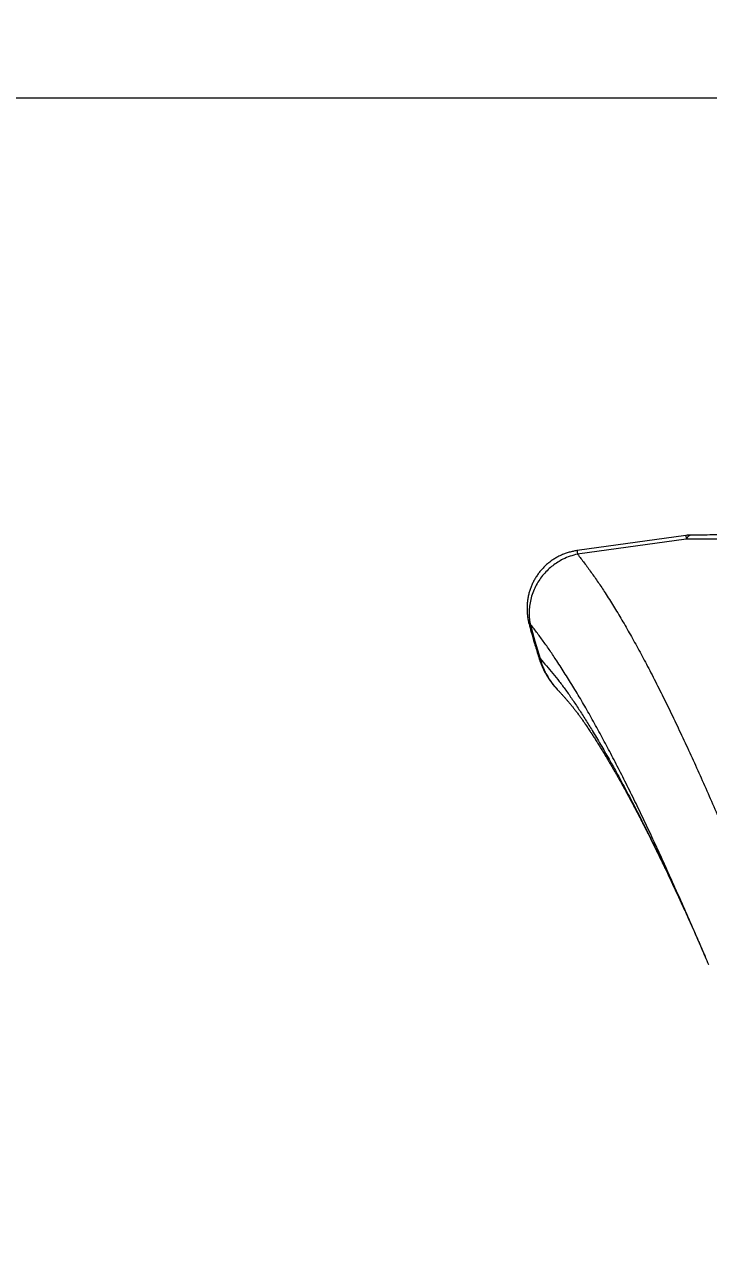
# Model space of a CAD drawing. Header units: millimetres. Extents: x -9609 to 9022, y -7175 to 8108.
# Drawn here: x -6272 to -5465, y 5245 to 6677 of the extents above; entities that cross this region are included whole.
import ezdxf

# ---------------------------------------------------------------- set-up
doc = ezdxf.new("R2010")
doc.units = ezdxf.units.MM
for name, color, linetype in [('DiKom', 7, 'Continuous'), ('DIKOM_ОБЪЕКТ', 7, 'Continuous'), ('DIKOM_РАЗМЕР_ЗОНА', 7, 'Continuous'), ('DIKOM_РАЗМЕР_ОБЪЕКТА', 7, 'Continuous')]:
    doc.layers.add(name, color=color, linetype=linetype)
doc.styles.add('style1', font='arial.ttf', dxfattribs={"width": 0.8})
doc.dimstyles.new('1-50', dxfattribs={"dimtxt": 300, "dimasz": 200, "dimexe": 100, "dimexo": 0, "dimgap": 100, "dimtad": 1, "dimtxsty": 'style1', "dimcen": 200, "dimclrd": 7, "dimclre": 7, "dimclrt": 7, "dimadec": 1, "dimazin": 2, "dimtfac": 1, "dimtmove": 0, "dimatfit": 2, "dimfxl": 0, "dimlwd": 25, "dimlwe": 18, "dimarcsym": 0})

# ---------------------------------------------------------------- blocks, each defined once
blk = doc.blocks.new('*D10')
at = {"layer": 'Defpoints', "color": 0, "transparency": 16777216}
for p in [(-405.5, 6589.2), (-8044.7, -3492.8), (424.1, -3492.8)]:
    blk.add_point(p, dxfattribs=at)
at = {"layer": 'DIKOM_РАЗМЕР_ОБЪЕКТА', "color": 7, "lineweight": 18, "transparency": 16777216}
for p, q in [((-405.5, 6589.2), (-8144.7, 6589.2)), ((424.1, -3492.8), (-8144.7, -3492.8))]:
    blk.add_line(p, q, dxfattribs=at)
at = {"layer": 'DIKOM_РАЗМЕР_ОБЪЕКТА', "color": 7, "lineweight": 25, "transparency": 16777216}
blk.add_line((-8044.7, 6389.2), (-8044.7, -3292.8), dxfattribs=at)
at = {"layer": 'DIKOM_РАЗМЕР_ОБЪЕКТА', "color": 7, "transparency": 16777216}
for points in [[(-8078, 6389.2), (-8011.3, 6389.2), (-8044.7, 6589.2)], [(-8078, -3292.8), (-8011.3, -3292.8), (-8044.7, -3492.8)]]:
    blk.add_solid(points, dxfattribs=at)
at = {"layer": 'DIKOM_РАЗМЕР_ОБЪЕКТА', "color": 7, "transparency": 16777216, "insert": (-8297.8, 1541.5), "char_height": 300, "attachment_point": 5, "rotation": 90, "style": 'style1'}
blk.add_mtext('10100', dxfattribs=at)
blk = doc.blocks.new('*D13')
at = {"layer": 'Defpoints', "color": 0, "transparency": 16777216}
for p in [(-4933.3, 8107.6), (-9159, -4977.8), (-1652.9, -4977.8)]:
    blk.add_point(p, dxfattribs=at)
at = {"layer": 'DIKOM_РАЗМЕР_ЗОНА', "color": 7, "lineweight": 18, "transparency": 16777216}
for p, q in [((-4933.3, 8107.6), (-9259, 8107.6)), ((-1652.9, -4977.8), (-9259, -4977.8))]:
    blk.add_line(p, q, dxfattribs=at)
at = {"layer": 'DIKOM_РАЗМЕР_ЗОНА', "color": 7, "lineweight": 25, "transparency": 16777216}
blk.add_line((-9159, 7907.6), (-9159, -4777.8), dxfattribs=at)
at = {"layer": 'DIKOM_РАЗМЕР_ЗОНА', "color": 7, "transparency": 16777216}
for points in [[(-9192.3, 7907.6), (-9125.7, 7907.6), (-9159, 8107.6)], [(-9192.3, -4777.8), (-9125.7, -4777.8), (-9159, -4977.8)]]:
    blk.add_solid(points, dxfattribs=at)
at = {"layer": 'DIKOM_РАЗМЕР_ЗОНА', "color": 7, "transparency": 16777216, "insert": (-9412.3, 1541.5), "char_height": 300, "attachment_point": 5, "rotation": 90, "style": 'style1'}
blk.add_mtext('13100', dxfattribs=at)

msp = doc.modelspace()

# ---------------------------------------------------------------- linework, layer by layer
at = {"layer": 'DiKom', "color": 3}
msp.add_lwpolyline([(6087.085, -4977.788), (-1652.914, -4977.788, -0.23975614), (-3148.268, -4217.016, 0.23975614), (-3956.567, -3805.788), (-6512.36, -3805.788, -0.41421356), (-7512.36, -2805.788), (-7512.36, 2157.212, -0.28840167), (-6945.223, 3058.672, 0.37768778), (-6429.283, 4275.998), (-6800.487, 5391.024, -0.77460312), (-3646.369, 7638.601, 0.40882168), (-2249.427, 7746.623, -0.21663417), (-1495.94, 8089.161), (897.085, 8089.161, -0.41421356), (1897.085, 7089.161)], format="xyb", dxfattribs=at)
at = {"layer": 'DIKOM_ОБЪЕКТ', "color": 7, "linetype": 'Continuous', "lineweight": 15}
for p, q in [((-5491.569, 6073.63), (-5619.952, 6055.77)), ((-5491.092, 6069.434), (-5619.476, 6051.574)), ((-5645.639, 5894.768), (-5644.461, 5893.467)), ((-5644.758, 5893.839), (-5644.43, 5893.494))]:
    msp.add_line(p, q, dxfattribs=at)
at = {"layer": 'DIKOM_ОБЪЕКТ', "color": 7, "linetype": 'Continuous', "lineweight": 15, "flags": 128}
for points in [[(-5484.803, 6074.107), (-5485.047, 6074.1), (-5486.296, 6073.857), (-5487.534, 6073.263), (-5488.752, 6072.323), (-5489.94, 6071.044), (-5491.092, 6069.434)], [(-5675.48, 5969.578), (-5669.899, 5948.978), (-5663.661, 5928.545), (-5663.661, 5928.545)]]:
    msp.add_lwpolyline(points, dxfattribs=at)
at = {"layer": 'DIKOM_ОБЪЕКТ', "color": 7, "linetype": 'Continuous', "lineweight": 15}
for centre, radius, start, end in [((-5484.679, 6024.107), 50, 90.158976, 97.919946), ((-5433.103, 6078.149), 58.64, 184.419933, 188.546945), ((-5550.389, 6061.55), 69.803, 184.750029, 188.216849), ((-5676.278, 5971.851), 2.409, 258.752389, 289.339182)]:
    msp.add_arc(centre, radius, start, end, dxfattribs=at)
for points, knots in [([(-4393.534, 6225.917), (-4399.215, 6224.328), (-4412.693, 6220.558), (-4434.017, 6214.672), (-4457.454, 6208.271), (-4480.649, 6202.032), (-4503.647, 6195.949), (-4526.444, 6190.023), (-4549.249, 6184.207), (-4572.038, 6178.509), (-4594.791, 6172.941), (-4617.487, 6167.512), (-4640.108, 6162.231), (-4662.635, 6157.105), (-4685.052, 6152.143), (-4707.343, 6147.35), (-4729.493, 6142.734), (-4751.489, 6138.298), (-4773.329, 6134.048), (-4795.13, 6129.96), (-4816.968, 6126.015), (-4838.891, 6122.21), (-4860.831, 6118.556), (-4882.767, 6115.059), (-4904.702, 6111.719), (-4926.639, 6108.537), (-4948.559, 6105.515), (-4970.479, 6102.653), (-4992.43, 6099.943), (-5014.456, 6097.378), (-5036.553, 6094.958), (-5058.687, 6092.687), (-5080.822, 6090.567), (-5102.929, 6088.601), (-5125.06, 6086.782), (-5147.257, 6085.105), (-5169.571, 6083.561), (-5191.979, 6082.151), (-5214.485, 6080.869), (-5237.092, 6079.714), (-5259.803, 6078.68), (-5282.624, 6077.764), (-5305.555, 6076.963), (-5328.601, 6076.27), (-5351.765, 6075.684), (-5375.048, 6075.197), (-5398.453, 6074.807), (-5421.987, 6074.507), (-5445.644, 6074.294), (-5466.612, 6074.164), (-5479.654, 6074.129), (-5484.803, 6074.115)], [0, 0, 0, 0, 0.01645433, 0.03904148, 0.06142143, 0.0837115, 0.10530794, 0.126842, 0.14829675, 0.16965476, 0.19089961, 0.21201437, 0.23298738, 0.25380296, 0.27445151, 0.29492117, 0.31520268, 0.33528702, 0.35516855, 0.37486874, 0.39470489, 0.41455987, 0.43437369, 0.45415283, 0.473903, 0.49363151, 0.51334574, 0.5329906, 0.55267234, 0.57243869, 0.59226547, 0.61212767, 0.63199865, 0.65184489, 0.67165742, 0.69163392, 0.71171372, 0.73190465, 0.75221375, 0.77264891, 0.79321804, 0.8139299, 0.83478997, 0.85580622, 0.87698582, 0.89833595, 0.919863, 0.94157416, 0.96348565, 0.98558354, 1, 1, 1, 1]), ([(-4386.451, 6223.108), (-4397.939, 6219.81), (-4420.918, 6213.213), (-4455.697, 6203.451), (-4490.747, 6193.822), (-4526.089, 6184.37), (-4561.713, 6175.127), (-4597.611, 6166.129), (-4633.778, 6157.414), (-4670.205, 6149.01), (-4706.831, 6140.957), (-4743.641, 6133.281), (-4780.622, 6126.013), (-4817.758, 6119.166), (-4855.024, 6112.757), (-4892.875, 6106.725), (-4931.3, 6101.106), (-4970.279, 6095.922), (-5009.298, 6091.242), (-5050.17, 6086.868), (-5092.875, 6082.889), (-5137.379, 6079.368), (-5181.795, 6076.441), (-5226.07, 6074.078), (-5270.443, 6072.237), (-5314.883, 6070.891), (-5359.372, 6069.987), (-5403.597, 6069.48), (-5447.55, 6069.29), (-5476.58, 6069.386), (-5491.092, 6069.434)], [0, 0, 0, 0, 0.0329729, 0.06594863, 0.09892127, 0.13202038, 0.16512303, 0.19822152, 0.23144115, 0.26466982, 0.29789805, 0.33111724, 0.36434178, 0.39757689, 0.4308117, 0.46403588, 0.49854586, 0.53306692, 0.56758823, 0.60209878, 0.64150117, 0.68092772, 0.7203636, 0.75979208, 0.79919812, 0.83934359, 0.87950805, 0.91968226, 0.95985118, 1, 1, 1, 1]), ([(-5619.948, 6055.764), (-5620.012, 6055.757), (-5621.636, 6055.586), (-5624.787, 6054.951), (-5629.38, 6053.845), (-5633.901, 6052.382), (-5638.307, 6050.623), (-5642.533, 6048.581), (-5646.575, 6046.276), (-5650.446, 6043.707), (-5654.162, 6040.857), (-5657.665, 6037.762), (-5660.91, 6034.469), (-5663.898, 6030.997), (-5666.65, 6027.329), (-5669.174, 6023.446), (-5671.44, 6019.383), (-5673.407, 6015.207), (-5675.075, 6010.942), (-5676.459, 6006.589), (-5677.564, 6002.109), (-5678.378, 5997.519), (-5678.886, 5992.885), (-5679.084, 5988.244), (-5678.981, 5983.614), (-5678.583, 5978.966), (-5677.848, 5974.314), (-5677.221, 5971.142), (-5676.759, 5969.552), (-5676.74, 5969.485)], [0, 0, 0, 0, 0.00165898, 0.04194803, 0.08237435, 0.12304687, 0.16387671, 0.20415386, 0.24353649, 0.28331286, 0.3234219, 0.36375313, 0.4033011, 0.44211193, 0.48135479, 0.52099864, 0.56099692, 0.60078865, 0.63950073, 0.67856166, 0.71804791, 0.75795162, 0.79823292, 0.83773217, 0.87720884, 0.91712187, 0.95746171, 0.99820722, 1, 1, 1, 1]), ([(-5619.476, 6051.574), (-5622.41, 6050.832), (-5628.279, 6049.347), (-5636.069, 6045.99), (-5642.869, 6042.169), (-5648.714, 6038.08), (-5654.289, 6033.325), (-5659.473, 6027.88), (-5664.169, 6021.785), (-5668.282, 6015.11), (-5671.674, 6007.889), (-5674.273, 6000.217), (-5675.957, 5992.448), (-5676.693, 5984.7), (-5676.627, 5977.056), (-5675.862, 5972.068), (-5675.48, 5969.578)], [0, 0, 0, 0, 0.08247901, 0.1649493, 0.22897709, 0.29317656, 0.35720562, 0.42641622, 0.49584098, 0.5650558, 0.63888117, 0.71296982, 0.78680234, 0.85779195, 0.9290073, 1, 1, 1, 1]), ([(-5619.476, 6051.574), (-5616.804, 6048.171), (-5611.462, 6041.366), (-5603.324, 6030.238), (-5595.098, 6018.439), (-5586.319, 6005.216), (-5576.988, 5990.456), (-5567.092, 5974.023), (-5557.097, 5956.684), (-5547.007, 5938.469), (-5536.719, 5919.217), (-5526.233, 5898.909), (-5515.548, 5877.541), (-5504.766, 5855.335), (-5493.898, 5832.334), (-5483.052, 5808.795), (-5472.232, 5784.76), (-5461.441, 5760.277), (-5450.576, 5735.145), (-5439.64, 5709.411), (-5428.533, 5682.851), (-5417.238, 5655.467), (-5405.76, 5627.27), (-5394.227, 5598.547), (-5382.661, 5569.383), (-5374.943, 5549.573), (-5371.085, 5539.673)], [0, 0, 0, 0, 0.03600692, 0.07201389, 0.10813715, 0.14426036, 0.18642167, 0.22861776, 0.27082548, 0.31302134, 0.35518268, 0.39856755, 0.44199085, 0.48542684, 0.52885014, 0.57223525, 0.61437221, 0.6565443, 0.69872764, 0.74089957, 0.78303642, 0.82640355, 0.86980919, 0.91322753, 0.95663305, 1, 1, 1, 1]), ([(-5676.689, 5969.502), (-5675.833, 5966.256), (-5673.796, 5958.53), (-5670.132, 5945.982), (-5666.964, 5935.532), (-5665.043, 5929.545), (-5664.674, 5928.396)], [0, 0, 0, 0, 0.23511262, 0.55964306, 0.91548946, 1, 1, 1, 1]), ([(-5472.476, 5585.507), (-5473.519, 5587.94), (-5478.2, 5598.863), (-5486.566, 5618.08), (-5497.559, 5643.099), (-5508.588, 5667.798), (-5519.552, 5691.95), (-5530.441, 5715.498), (-5541.171, 5738.228), (-5551.744, 5760.131), (-5562.158, 5781.214), (-5572.501, 5801.631), (-5582.759, 5821.347), (-5593.032, 5840.528), (-5603.306, 5859.084), (-5613.575, 5876.97), (-5623.756, 5894.042), (-5633.847, 5910.312), (-5643.217, 5924.798), (-5651.879, 5937.685), (-5659.833, 5949.028), (-5667.715, 5959.762), (-5672.892, 5966.306), (-5675.48, 5969.578)], [0, 0, 0, 0, 0.01435308, 0.06444952, 0.11600139, 0.16759843, 0.21921113, 0.27080863, 0.32236079, 0.37267147, 0.42302269, 0.47338867, 0.52374078, 0.57405217, 0.62579124, 0.67757014, 0.72937099, 0.78116509, 0.83291728, 0.87461702, 0.91631534, 0.9581583, 1, 1, 1, 1]), ([(-5664.646, 5928.405), (-5664.68, 5928.38), (-5664.789, 5928.301), (-5664.401, 5928.352), (-5663.9, 5928.454), (-5663.649, 5928.505)], [0, 0, 0, 0, 0.18645151, 0.59322275, 1, 1, 1, 1]), ([(-5664.685, 5928.169), (-5664.674, 5928.137), (-5664.117, 5926.381), (-5662.837, 5922.984), (-5660.778, 5918.06), (-5658.488, 5913.346), (-5655.998, 5908.852), (-5653.227, 5904.425), (-5650.164, 5900.175), (-5647.849, 5897.201), (-5646.545, 5895.768), (-5646.405, 5895.614)], [0, 0, 0, 0, 0.00268311, 0.14709844, 0.28954841, 0.42871608, 0.56522639, 0.69957553, 0.84534692, 0.9833912, 1, 1, 1, 1]), ([(-5663.661, 5928.545), (-5663.661, 5928.545), (-5663.661, 5928.531), (-5663.655, 5928.518), (-5663.649, 5928.505)], [0, 0, 0, 0, 0.00288977, 1, 1, 1, 1]), ([(-5663.649, 5928.505), (-5663.637, 5928.503), (-5663.622, 5928.5), (-5663.603, 5928.479), (-5663.599, 5928.474)], [0, 0, 0, 0, 0.77879744, 1, 1, 1, 1]), ([(-5663.599, 5928.474), (-5661.098, 5925.629), (-5656.098, 5919.944), (-5648.557, 5911.011), (-5640.973, 5901.569), (-5633.328, 5891.445), (-5625.611, 5880.426), (-5617.836, 5868.66), (-5610.016, 5856.443), (-5601.479, 5842.66), (-5592.218, 5827.179), (-5582.222, 5809.847), (-5572.175, 5791.817), (-5562.082, 5773.102), (-5551.552, 5752.986), (-5540.58, 5731.419), (-5529.161, 5708.355), (-5517.699, 5684.609), (-5506.209, 5660.246), (-5494.683, 5635.231), (-5486.483, 5617.201), (-5482.101, 5607.363), (-5481.596, 5606.229)], [0, 0, 0, 0, 0.04433292, 0.08859642, 0.13277092, 0.17686626, 0.22092643, 0.26498352, 0.30901265, 0.35299977, 0.40822112, 0.46334043, 0.51834223, 0.57321633, 0.62797894, 0.68899254, 0.74989728, 0.81067488, 0.87130398, 0.93177777, 0.99214306, 1, 1, 1, 1]), ([(-5663.599, 5928.474), (-5663.599, 5928.474), (-5663.599, 5928.474), (-5661.769, 5922.077), (-5660.01, 5917.763), (-5657.499, 5912.183), (-5654.495, 5906.713), (-5650.757, 5901.026), (-5647.421, 5896.595), (-5645.253, 5894.352), (-5644.758, 5893.839)], [0, 0, 0, 0, 0.00000036, 0.14382436, 0.28764766, 0.43409859, 0.58055559, 0.76320385, 0.94584141, 1, 1, 1, 1]), ([(-5644.81, 5893.789), (-5643.81, 5892.704), (-5641.938, 5890.673), (-5639.363, 5887.847), (-5637.334, 5885.598), (-5635.805, 5883.887), (-5634.678, 5882.615), (-5633.696, 5881.501), (-5632.753, 5880.421), (-5631.77, 5879.29), (-5630.75, 5878.103), (-5629.682, 5876.852), (-5628.597, 5875.564), (-5627.48, 5874.225), (-5626.332, 5872.833), (-5625.219, 5871.466), (-5624.216, 5870.217), (-5623.304, 5869.068), (-5622.36, 5867.867), (-5621.242, 5866.425), (-5619.989, 5864.785), (-5618.711, 5863.079), (-5617.503, 5861.44), (-5616.322, 5859.808), (-5614.778, 5857.643), (-5612.796, 5854.809), (-5610.212, 5851.034), (-5607.46, 5846.947), (-5604.708, 5842.792), (-5602.07, 5838.758), (-5599.439, 5834.677), (-5596.758, 5830.463), (-5594.093, 5826.22), (-5591.446, 5821.952), (-5588.785, 5817.611), (-5586.087, 5813.151), (-5583.462, 5808.763), (-5580.932, 5804.484), (-5578.486, 5800.303), (-5576.022, 5796.055), (-5573.122, 5790.997), (-5569.799, 5785.132), (-5566.119, 5778.543), (-5562.432, 5771.848), (-5559.105, 5765.729), (-5556.128, 5760.189), (-5553.558, 5755.365), (-5550.982, 5750.494), (-5548.47, 5745.698), (-5546.243, 5741.421), (-5544.395, 5737.844), (-5542.957, 5735.055), (-5541.676, 5732.554), (-5540.329, 5729.918), (-5538.7, 5726.719), (-5537.008, 5723.376), (-5535.367, 5720.123), (-5533.895, 5717.19), (-5532.39, 5714.182), (-5530.853, 5711.099), (-5529.342, 5708.05), (-5527.952, 5705.239), (-5526.758, 5702.814), (-5525.82, 5700.905), (-5525.052, 5699.339), (-5524.337, 5697.877), (-5523.513, 5696.193), (-5522.532, 5694.177), (-5521.387, 5691.825), (-5520.084, 5689.135), (-5518.284, 5685.416), (-5515.914, 5680.484), (-5512.936, 5674.258), (-5509.726, 5667.491), (-5505.475, 5658.467), (-5500.174, 5647.098), (-5493.763, 5633.159), (-5487.546, 5619.497), (-5483.458, 5610.387), (-5481.602, 5606.251)], [0, 0, 0, 0, 0.01915289, 0.03583933, 0.0498248, 0.05891845, 0.06634457, 0.07295922, 0.07965647, 0.08643729, 0.09410444, 0.10187904, 0.10989026, 0.11823703, 0.12692102, 0.13579287, 0.14348855, 0.1496792, 0.15654319, 0.16535376, 0.17583803, 0.185808, 0.19481919, 0.20345808, 0.21232472, 0.22862863, 0.24530157, 0.26420805, 0.28242079, 0.29843476, 0.31472569, 0.33246408, 0.34911358, 0.36478739, 0.38191633, 0.39855757, 0.41471179, 0.43025917, 0.44498525, 0.45930969, 0.47486665, 0.49745551, 0.51919015, 0.54074986, 0.5631359, 0.57813593, 0.59329487, 0.60833218, 0.62324652, 0.63719366, 0.64708318, 0.65538485, 0.66209981, 0.66929126, 0.67869215, 0.69021495, 0.69848146, 0.70691744, 0.71552349, 0.72429899, 0.73324052, 0.74140346, 0.74804128, 0.75363768, 0.75739529, 0.76113968, 0.76576732, 0.77127679, 0.77766916, 0.78494386, 0.79310142, 0.80770123, 0.82447831, 0.842549, 0.86109907, 0.89542706, 0.93132265, 0.96882255, 1, 1, 1, 1]), ([(-5481.595, 5606.247), (-5481.602, 5606.26), (-5481.623, 5606.3), (-5481.43, 5605.866), (-5480.846, 5604.558), (-5480.277, 5603.276), (-5479.737, 5602.058), (-5479.14, 5600.712), (-5478.365, 5598.96), (-5477.45, 5596.883), (-5476.502, 5594.726), (-5475.638, 5592.755), (-5474.779, 5590.788), (-5473.832, 5588.618), (-5472.848, 5586.354), (-5471.947, 5584.273), (-5471.171, 5582.481), (-5470.351, 5580.578), (-5469.385, 5578.331), (-5468.645, 5576.606), (-5468.258, 5575.704)], [0, 0, 0, 0, 0.01722692, 0.05227498, 0.10404838, 0.14887786, 0.18550772, 0.22495737, 0.27705201, 0.35361087, 0.42304068, 0.48132628, 0.53848359, 0.60666214, 0.68290954, 0.74778863, 0.79774003, 0.84625583, 0.91964009, 1, 1, 1, 1]), ([(-5464.632, 5567.223), (-5464.649, 5567.263), (-5467.265, 5573.458), (-5469.879, 5579.502), (-5472.476, 5585.507)], [0, 0, 0, 0, 0.006439847, 1, 1, 1, 1])]:
    msp.add_open_spline(points, degree=3, knots=knots, dxfattribs=at)

# ---------------------------------------------------------------- dimensions: what is measured, and where the dimension line sits
at = {"layer": 'DIKOM_РАЗМЕР_ЗОНА'}
dim = msp.add_linear_dim(base=(-9158.984, -4977.788), p1=(-4933.276, 8107.631), p2=(-1652.914, -4977.788), angle=90, text='13100', dimstyle='1-50', dxfattribs=at)
dim.commit()
dim.dimension.update_dxf_attribs({"geometry": '*D13', "text_midpoint": (-9158.984, 1541.499), "dimtype": 160})
at = {"layer": 'DIKOM_РАЗМЕР_ОБЪЕКТА'}
dim = msp.add_linear_dim(base=(-8044.657, -3492.788), p1=(-405.539, 6589.161), p2=(424.086, -3492.788), angle=90, text='10100', dimstyle='1-50', dxfattribs=at)
dim.commit()
dim.dimension.update_dxf_attribs({"geometry": '*D10', "text_midpoint": (-8044.657, 1541.499), "dimtype": 160})

doc.saveas('drawing.dxf')
